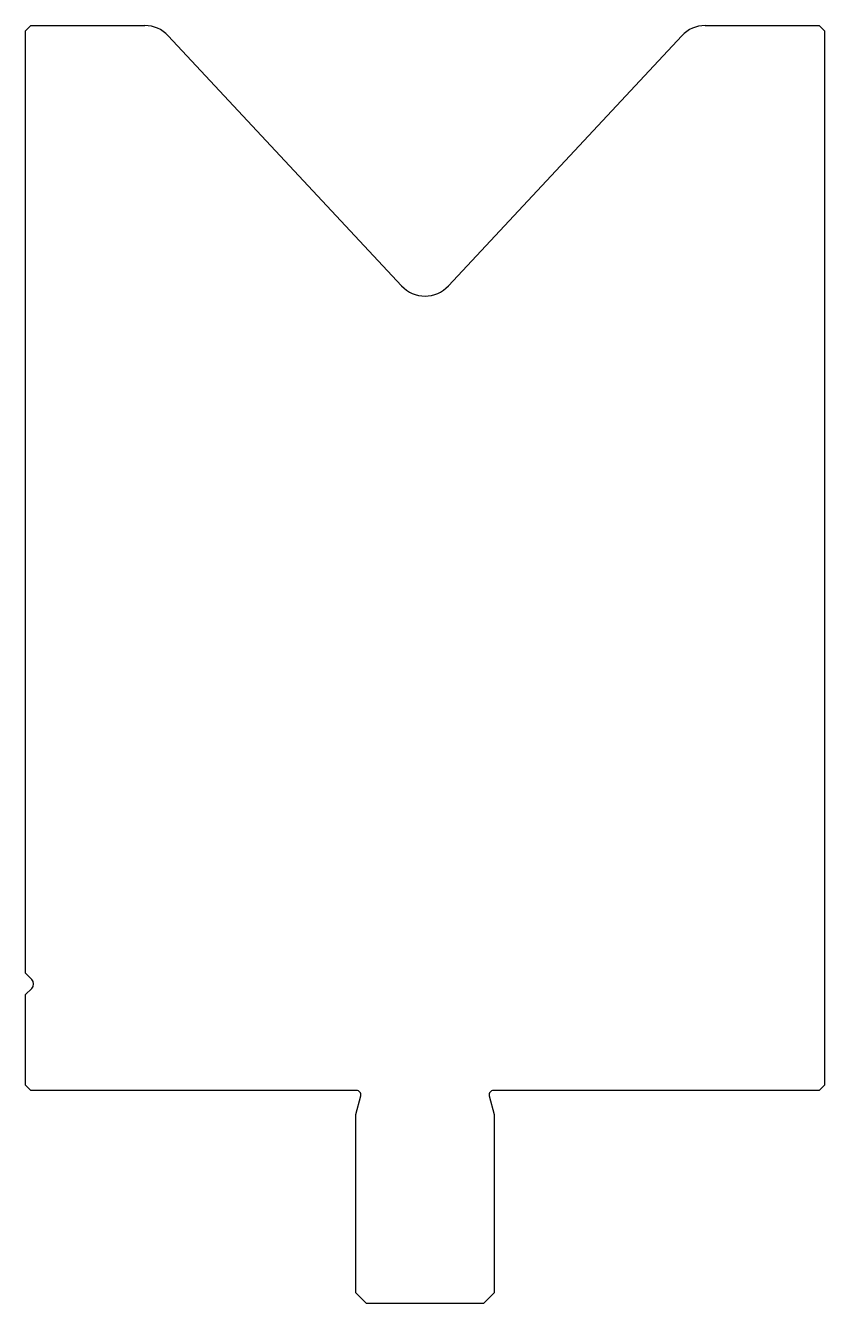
# Model space of a CAD drawing. Header units: metres. Extents: x -36 to 39, y -57 to 63.
import ezdxf

# ---------------------------------------------------------------- set-up
doc = ezdxf.new("R2010")
doc.units = ezdxf.units.M

msp = doc.modelspace()

# ---------------------------------------------------------------- linework, layer by layer
for p, q in [((-35.072109, 63.059865), (-35.572109, 62.559865)), ((-35.572109, -25.940135), (-35.572109, 62.559865)), ((-35.072109, 63.059865), (-24.376546, 63.059865)), ((28.232328, 63.059865), (38.927891, 63.059865)), ((39.427891, 62.559865), (38.927891, 63.059865)), ((39.427891, 62.559865), (39.427891, -36.440135)), ((-22.182485, 62.10586), (-0.26617, 38.603489)), ((4.121952, 38.603489), (26.038267, 62.10586)), ((-34.996373, -26.515871), (-35.572109, -25.940135)), ((-35.572109, -27.940135), (-34.996373, -27.364399)), ((-35.572109, -36.440135), (-35.572109, -27.940135)), ((-35.572109, -36.440135), (-35.072109, -36.940135)), ((-4.492109, -36.940135), (-35.072109, -36.940135)), ((38.927891, -36.940135), (8.347891, -36.940135)), ((38.927891, -36.940135), (39.427891, -36.440135)), ((-4.572109, -39.184181), (-4.105739, -37.443663)), ((7.961521, -37.443663), (8.427891, -39.184181)), ((-4.572109, -55.940135), (-4.572109, -39.184181)), ((8.427891, -39.184181), (8.427891, -55.940135)), ((-4.572109, -55.940135), (-3.572109, -56.940135)), ((7.427891, -56.940135), (8.427891, -55.940135)), ((7.427891, -56.940135), (-3.572109, -56.940135))]:
    msp.add_line(p, q)
for centre, radius, start, end in [((-24.376546, 60.059865), 3, 43, 90), ((28.232328, 60.059865), 3, 90, 137), ((1.927891, 40.649484), 3, 223, 317), ((-35.420637, -26.940135), 0.6, 315, 45), ((-4.492109, -37.340135), 0.4, 345, 90), ((8.347891, -37.340135), 0.4, 90, 195)]:
    msp.add_arc(centre, radius, start, end)

doc.saveas('drawing.dxf')
